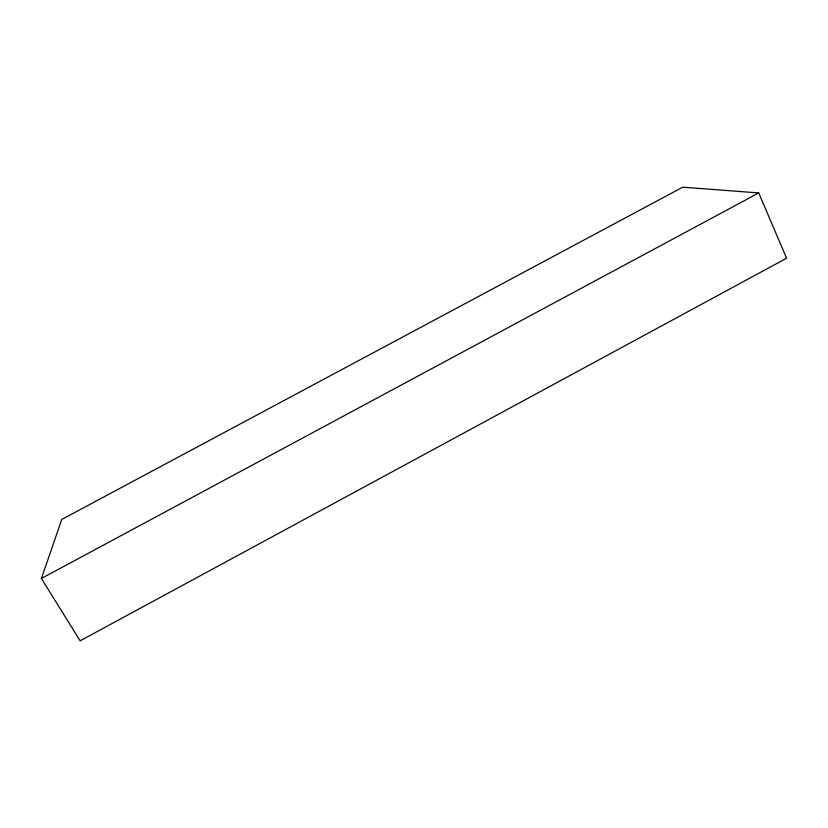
<?xml version="1.0" encoding="UTF-8"?>
<svg xmlns="http://www.w3.org/2000/svg" width="828" height="828" viewBox="0 0 828 828"><rect width="100%" height="100%" fill="white"/><g stroke="black" fill="none" stroke-linecap="round" stroke-linejoin="round"><path stroke-width="1.24" d="M41.4 578.461L61.8 519.435L682.717 187.19L758.727 192.934L786.6 258.222L80.161 640.81L41.4 578.461L758.727 192.934"/></g></svg>
